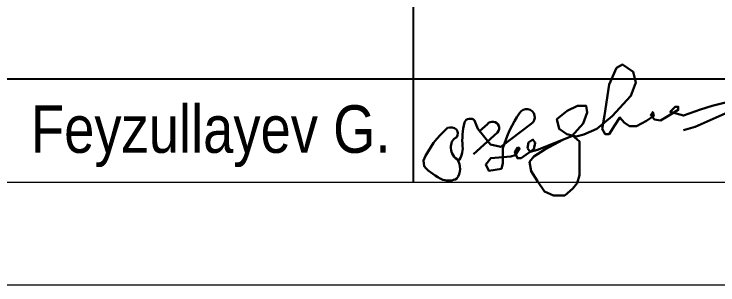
# Model space of a CAD drawing. Header units: millimetres. Extents: x -23631 to 2610815, y 484233 to 2921318.
# Drawn here: x 1759688 to 1763113, y 1447961 to 1449277 of the extents above; entities that cross this region are included whole.
import ezdxf

# ---------------------------------------------------------------- set-up
doc = ezdxf.new("R2010")
doc.units = ezdxf.units.MM
doc.layers.add('TEXT_Ном._пера__1', color=7, linetype='Continuous', lineweight=13)
doc.styles.add('style6', font='ARIALN.TTF', dxfattribs={"height": 300})

# ---------------------------------------------------------------- blocks, each defined once
blk = doc.blocks.new('üü')
at = {"lineweight": 25, "ltscale": 15}
for p, q in [((3747305.5, 336833.4), (3747305.5, 330048.6)), ((3742381.3, 330667.2), (3750394, 330667.2))]:
    blk.add_line(p, q, dxfattribs=at)
at = {"lineweight": 15}
for points in [[(3716207.4, 329429.9), (3765821.2, 329429.9), (3765821.2, 364480.4), (3716207.4, 364480.4)], [(3718675.7, 330047), (3765204.1, 330047), (3765204.1, 363863.4), (3718675.7, 363863.4)]]:
    blk.add_lwpolyline(points, close=True, dxfattribs=at)
at = {"color": 7, "lineweight": 30}
for points in [[(3747693.9, 330366.5), (3747768.6, 330272.6), (3747831.3, 330258.1), (3748014.1, 330395.8, 1.24964), (3747944.2, 330461.4, 0.079258), (3747844.1, 330250.9), (3747844.1, 330160.9), (3747834.5, 330127.2), (3747759.7, 330114.3), (3747741.2, 330152.1), (3747771, 330190.6), (3747890.7, 330201.1), (3747917.9, 330208), (3747943.8, 330248.4), (3747934.4, 330254.4), (3747916.5, 330226.4), (3747931.2, 330190.4), (3747953.5, 330190.4), (3748029, 330244.6), (3748038.6, 330282.9), (3748024.5, 330302.6), (3747998.5, 330283.9), (3747992.7, 330250.6), (3748008, 330229.5), (3748051.7, 330240.1), (3748259.2, 330322.1), (3748326.9, 330398.7), (3748350.3, 330464.8), (3748345.3, 330504.4), (3748292.4, 330504.4), (3748230.1, 330475), (3748169, 330424.4), (3748182.1, 330365.8), (3748228.7, 330334.4), (3748285.2, 330320), (3748330.6, 330332.9), (3748407.5, 330367), (3748501.4, 330443), (3748613.8, 330564.3), (3748643.8, 330645.2), (3748626, 330708.3), (3748562.9, 330752.8), (3748527.3, 330733.3), (3748481.9, 330633.1), (3748453.6, 330446.3), (3748441.5, 330366.3), (3748458.5, 330335.5), (3748483.6, 330335.5), (3748517.5, 330388.9), (3748547.2, 330435.5), (3748572.6, 330404.2), (3748604.1, 330383.2), (3748647, 330383.2), (3748707.4, 330414.2), (3748751, 330445.6), (3748744.9, 330466.9), (3748732.3, 330449.6), (3748754.1, 330423.3), (3748792.1, 330417.2), (3748825.5, 330437.5), (3748897.5, 330480), (3748897.5, 330498.8), (3748879.2, 330498.8), (3748849.8, 330468.4), (3748928.9, 330446.6), (3749031.7, 330483.3), (3749101.2, 330505.5), (3749189.7, 330527.4)], [(3747575.1, 330173.6, 0.20271), (3747601.5, 330260.1, -0.083217), (3747613, 330405.5, -0.540975), (3747673.7, 330415.9), (3747693.9, 330366.5)], [(3747704.2, 330353.6), (3747750.9, 330394.3, -1.034501), (3747811.9, 330345.3), (3747666.9, 330215)], [(3747531.9, 330262.7, -0.300634), (3747566.6, 330317.1, 0.28025), (3747564.9, 330362, 0.268779), (3747511.5, 330371.7, 0.122192), (3747366.9, 330175.8), (3747370, 330141.6, 0.09999), (3747483.7, 330061.1, 0.200398), (3747566.7, 330067.8, 0.312914), (3747569.2, 330183.7, -0.293794), (3747531.9, 330262.7)]]:
    blk.add_lwpolyline(points, format="xyb", dxfattribs=at)
for points in [[(3749180.1, 330458.8), (3748999.6, 330377.8), (3748930.4, 330359.2)], [(3748262.4, 330325.8), (3748305, 330289.7), (3748305, 330241.9), (3748305, 330174.4), (3748305, 330088.6), (3748290.2, 330040.8), (3748263.8, 330007.8), (3748216, 329966.7), (3748148.4, 329966.7), (3748094.1, 329990.5), (3748052.8, 330053.1), (3748014.4, 330111.6), (3748004.2, 330168.4), (3748028.9, 330199.7), (3748095.7, 330242.6), (3748204.9, 330300.6)]]:
    blk.add_lwpolyline(points, dxfattribs=at)
at = {"layer": 'TEXT_Ном._пера__1', "linetype": 'Continuous', "insert": (3746087.8, 330322.3), "char_height": 285.232, "attachment_point": 5, "style": 'style6'}
blk.add_mtext('Feyzullayev G.', dxfattribs=at)

msp = doc.modelspace()

# ---------------------------------------------------------------- block references
at = {"xscale": 0.8095442897741573, "yscale": 0.8095442897741573, "zscale": 0.8095442897741573}
msp.add_blockref('üü', (-1271979, 1181272.8), dxfattribs=at)

doc.saveas('drawing.dxf')
